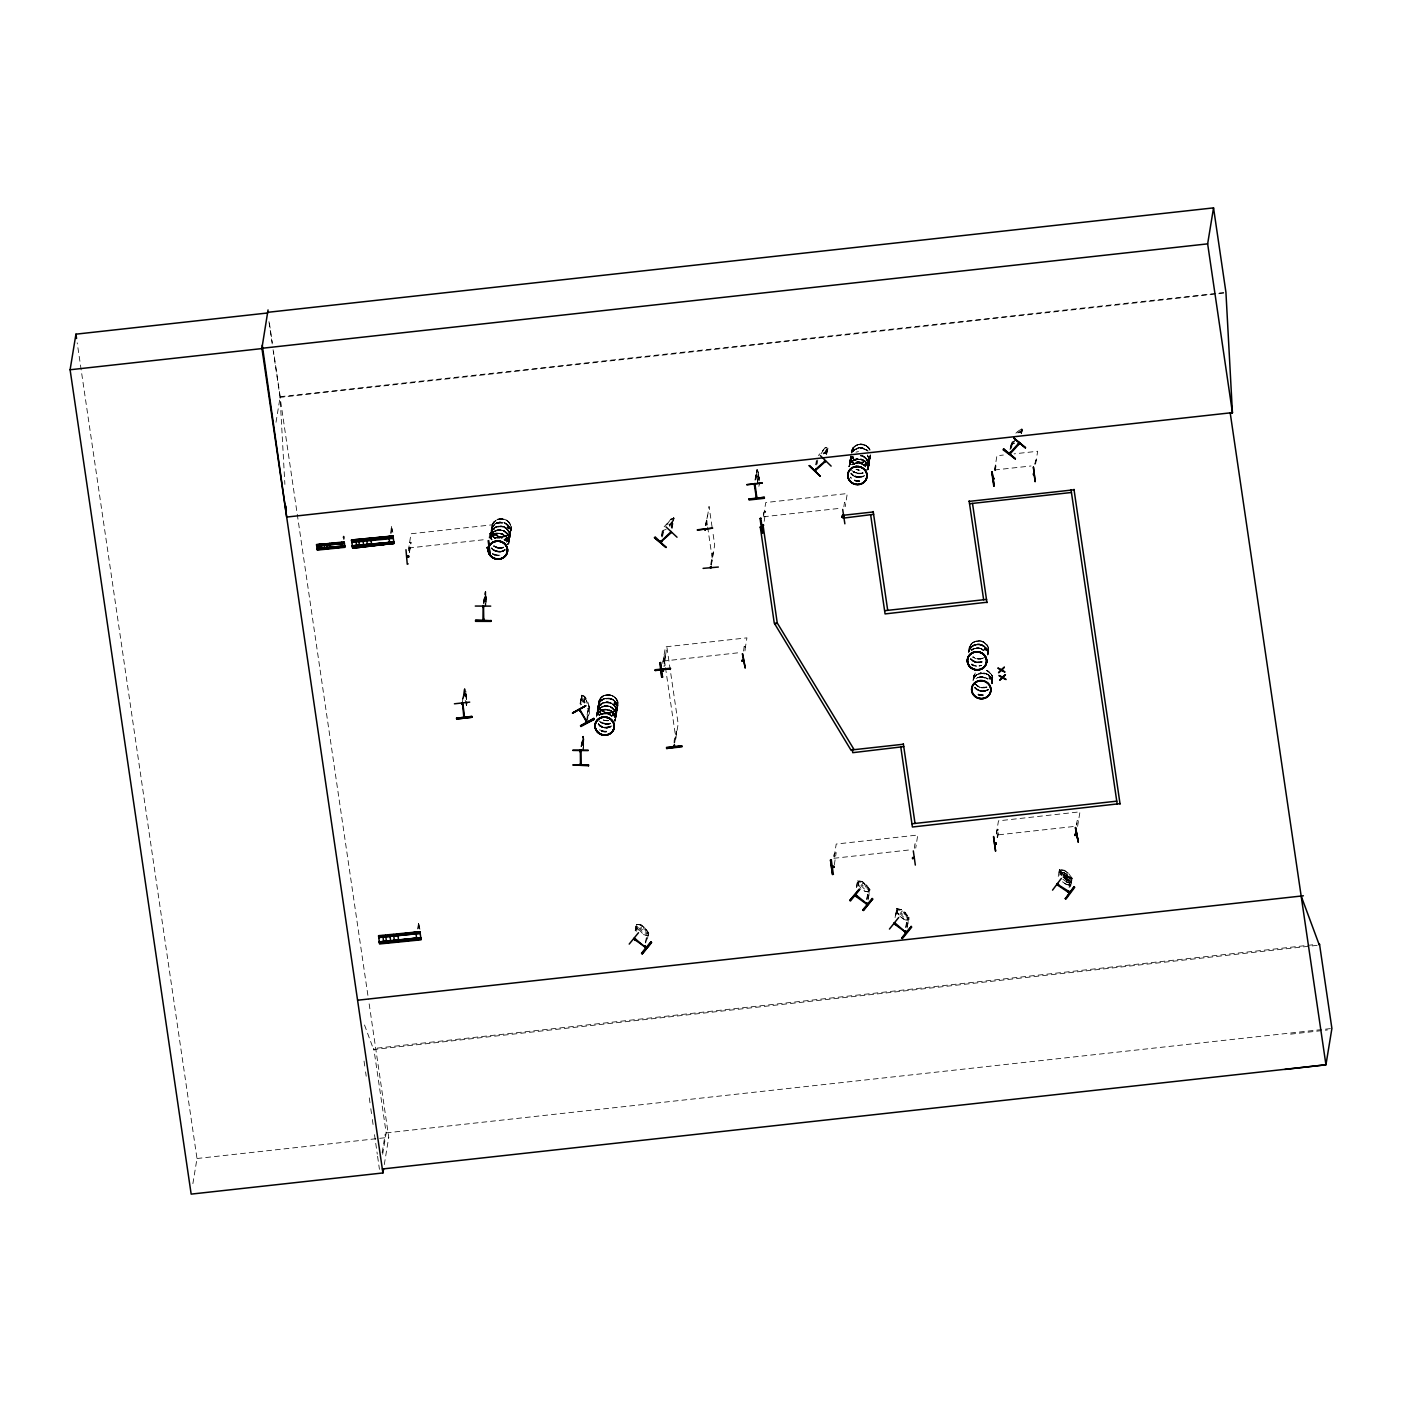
<?xml version="1.0" encoding="UTF-8"?>
<svg xmlns="http://www.w3.org/2000/svg" width="1402" height="1402" viewBox="0 0 1402 1402"><rect width="100%" height="100%" fill="white"/><g stroke="black" fill="none" stroke-linecap="round" stroke-linejoin="round"><path stroke-width="0.75" stroke-dasharray="5 3.75" d="M466.586 699.107L465.902 691.186M759.025 480.027L758.184 472.281M484.952 601.143L485.232 594.027L485.197 606.05M485.846 606.225L485.775 591.767L485.425 603.719M582.496 745.531L582.952 738.416L582.741 750.438M583.39 750.613L583.775 738.749M486.073 602.299L486.056 594.36M583.618 746.688L583.67 743.638M344.261 536.773L343.876 539.384L343.683 534.793L344.016 536.335M390.772 533.303L391.386 526.416L392.823 532.339M391.088 533.268L391.701 526.381M417.761 928.965L418.672 922.043L418.076 928.93M276.001 422.3L280.19 396.696L273.513 351.271M192.88 1183.639L196.999 1158.508L77.198 342.824M408.35 550.776L410.979 533.776L492.488 524.786L490.157 539.016M409.349 552.09L410.944 542.294L409.559 542.434L410.944 542.294M409.419 552.598L411.014 542.784M1317.161 945.351L373.598 1049.537L373.773 1048.503L1315.164 944.545M382.15 1152.689L385.217 1134.008M382.658 1154.267L386.163 1132.886L373.773 1048.503M384.288 1164.571L388.757 1137.337L368.831 1001.641M462.485 699.072L464.851 688.82L463.536 698.284M489.123 538L489.701 533.584L491.068 533.426L490.507 537.86M462.345 703.085L464.15 688.89M490.122 537.842L490.718 534.39L490.718 536.738M490.805 533.741L491.331 530.464M491.979 526.521L491.436 529.798L492.067 527.555M493.434 528.239L493.171 528.869M466.796 703.156L466.428 705.416L466.954 703.138M483.41 602.159L485.775 591.959M483.427 603.473L485.074 591.995M483.935 602.159L485.6 591.767M483.97 603.473L485.775 591.767M507.612 527.31L508.505 526.206M508.523 528.168L509.469 526.609M509.662 527.45L508.751 528.239M509.785 537.001L508.681 543.625A9.621 9.008 9.3 0 0 490.262 538.736A9.639 9.025 9.3 0 1 508.716 543.625L508.032 539.034L506.595 539.945M509.872 536.353L510.416 533.075L509.802 535.336M510.521 532.427L511.047 529.115M580.042 703.804L581.83 695.41L581.217 704.698M580.498 703.559C580.305 682.003 594.588 709.99 587.806 716.142M580.761 704.943L581.374 695.672M584.091 701.981L584.914 697.039M584.757 697.127L589.681 707.87M580.954 746.547L583.32 736.348L581.48 746.565M581.304 745.829L583.144 736.155L583.582 738.872M587.087 715.002L588.086 708.904M586.544 720.856L588.542 708.641M587.596 719.962L588.875 706.608M589.734 707.677L589.313 710.131L586.474 707.992M596.393 717L597.48 710.393M597.567 709.727L600.074 701.561M598.794 702.525L598.216 705.802L598.847 703.559M601.09 705.346L599.968 704.558L600.775 705.013M612.639 714.442L613.953 713.6M614.391 715.108L613.673 715.423M616.302 703.489L616.249 702.595M615.46 719.612L616.565 713.005M616.652 712.356L617.178 709.079L616.565 711.34M617.809 705.118L617.283 708.413L617.301 706.082M661.464 535.932L662.463 529.833M661.849 536.3L663.164 528.379M662.112 537.054L663.444 528.922M662.831 535.389L663.829 529.273M671.085 526.942L673.398 517.881L671.47 527.292M671.733 528.063L673.398 517.881M672.101 528.414L673.924 518.074L670.629 519.318M673.924 518.074L673.556 520.545L669.525 525.978M662.725 663.339L665.424 646.848L746.933 637.857L744.883 650.423M663.111 661.884L664.005 655.505L665.389 655.365L664.04 666.756M663.97 661.586L665.477 655.645M664.18 663.707L666.879 647.005L678.165 723.818L675.151 742.271M635.194 930.893L636.438 924.128L640.977 924.969L645.095 927.914L640.924 924.864L638.593 925.723L638.313 927.405L643.5 932.698L646.375 933.294L645.008 927.931L648.828 933.171L647.128 932.786L648.565 933.206L646.9 941.723M635.509 930.507L636.578 924.251L636.631 929.666M636.631 931.314L637.577 924.759M705.486 524.944L707.624 515.095L705.574 525.592M706.117 525.54L709.044 506.437L712.496 529.903M674.117 742.972C673.696 737.294 677.744 731.248 676.044 731.213M674.642 742.92L676.57 731.161M645.463 942.95L647.128 932.786M645.779 942.565L647.724 932.207M638.558 930.034L635.982 926.512L643.868 934.819L648.355 935.555L648.688 933.101M710.726 564.655L712.654 552.896M711.252 564.603L713.18 552.844M711.34 565.251L714.687 544.835L712.812 532.041M754.924 480.045L757.133 469.81L755.993 479.256M755.45 479.309L756.607 469.88M755.468 479.992L757.273 469.582L758.342 472.264L757.36 473.806L758.061 481.482M758.868 486.354L759.393 484.076M763.687 515.112L765.755 502.529L847.264 493.539L845.266 506.613M763.757 515.603C761.601 512.221 767.7 510.083 764.405 511.677M764.178 521.351L765.72 511.047M743.568 651.071L744.147 646.655L745.513 646.497L744.953 650.931M815.736 464.658L816.402 460.592M816.122 465.026L816.788 460.943M817.103 464.097L817.769 460.031M825.69 453.617L826.689 447.518L828.196 447.045M826.058 453.985L828.039 446.975M826.321 454.739L827.653 446.607M827.04 453.074L828.196 446.8L824.884 448.044L818.4 455.51M824.902 453.424L828.319 446.923L824.954 447.921M850.611 457.525L850.313 459.155L850.944 456.912M851.452 452.057A9.656 9.043 9.3 0 1 869.906 450.024A9.604 8.99 9.3 0 0 851.54 451.952L851.487 452.268A9.621 9.008 9.3 0 1 869.836 450.252M843.881 506.753L844.46 502.337L845.914 502.687L844.46 502.337M865.945 464.798L865.928 462.905M865.49 463.203L866.716 464.851L866.716 462.923M870.572 454.704L870.064 457.858L870.029 455.51A9.621 9.008 9.3 0 1 864.245 464.938A9.639 9.025 9.3 0 0 870.046 455.492L868.101 462.765M834.155 856.622L836.223 844.039L917.732 835.031L915.734 848.105M834.225 857.113C832.069 853.73 838.168 851.592 834.873 853.187M834.33 864.806L836.188 852.556M856.377 887.484L857.621 880.719L862.107 881.455L866.278 884.504L869.906 889.884L869.643 892.022L864.999 891.286L860.968 888.342L857.393 883.05M856.692 887.08L857.621 880.719M857.814 886.257C860.6 884.224 856.447 879.107 858.48 882.191M858.147 885.871L858.935 881.648M866.646 899.541L868.627 888.973M868.679 888.605L869.748 889.779L862.107 881.455M866.962 899.155L868.714 888.605M868.083 898.314L870.011 889.762M868.066 899.961L869.871 889.674M895.072 917.556L896.667 908.741L901.206 909.6L905.306 912.527L909.039 917.784C910.704 923.427 897.298 916.855 908.671 920.045M895.738 915.12L896.789 908.864L896.859 914.297M897.175 913.894L897.858 909.442M914.349 848.263L914.928 843.829L916.382 844.197L914.928 843.829M905.674 927.581L907.339 917.399L908.776 917.819M906.007 927.178L907.9 916.768M907.129 926.354L909.039 917.784M907.112 927.984L908.899 917.714M994.544 470.283L996.927 455.755L1003.359 455.037M994.929 468.829L995.578 464.903M995.297 470.722L996.191 464.342M1010.071 449.656L1011.403 441.507M1010.807 447.957L1012.139 440.035M972.988 680.566L973.566 677.289M1010.982 448.675L1011.753 442.051M1011.718 446.975L1012.717 440.859M1020.183 432.745L1020.463 431.045C1005.917 441.402 1027.666 421.038 1021.269 433.271M985.326 648.355L985.01 649.214L985.553 648.232M1021.935 429.187L1020.621 429.836L1022.093 429.275M1020.866 432.938L1021.532 428.854M1021.357 433.744L1022.216 429.135M986.289 650.142L986.36 648.25M970.605 647.514L968.747 651.79A9.621 9.008 9.3 0 1 979.49 644.149A9.639 9.025 9.3 0 1 987.849 654.383L988.357 651.089L987.849 654.383A9.621 9.008 9.3 0 0 979.49 644.149A9.639 9.025 9.3 0 0 968.747 651.772L969.343 648.478A9.604 8.99 9.3 0 1 981.26 641.117A9.604 8.99 9.3 0 1 987.727 653.35M990.934 678.498L991.161 677.587M976.475 674.748L983.713 673.013A9.621 9.008 9.3 0 1 992.073 683.177L992.581 679.882M1034.921 463.887L1036.253 459.909L1035.692 464.325M1034.991 464.395L1035.57 459.979M1035.622 463.817L1037.673 451.251L1014.084 453.862M996.471 833.91C997.208 824.639 1000.064 832.543 997.225 837.695M997.155 837.187L998.434 829.353M1058.247 876.425L1059.369 869.783L1064.065 870.239L1068.377 873.113L1072.127 878.335M1064.065 870.239L1068.377 873.113L1069.708 878.423L1063.978 876.057L1061.402 872.85L1061.682 871.15L1064.136 870.327L1059.369 869.783L1058.79 874.445M1059.719 875.163L1060.858 870.414M1061.034 875.111L1061.314 873.411L1065.362 871.676M1066.151 877.284L1067.185 881.017L1064.241 880.018M1076.543 824.551L1077.174 820.626L1078.559 820.485L1077.244 821.134L1076.613 825.059M1077.595 826.374L1079.978 811.828L998.469 820.836L996.139 835.084L1073.354 826.549M1069.183 886.029L1070.515 877.88L1071.969 878.248M1069.148 887.641L1070.865 877.109M1070.322 886.783L1072.232 878.213M1072.092 878.143L1071.443 882.489M490.788 533.759L491.436 531.481M489.929 537.755L490.595 535.266M508.243 526.276L507.699 527.467M509.872 527.835L510.661 530.342L510.013 527.502M490.087 538.911A9.779 9.148 9.3 0 1 508.803 543.871L507.892 537.72M510.626 531.551C515.515 520.44 496.886 513.255 492.417 524.208C487.51 535.319 506.157 542.521 510.626 531.568M509.154 539.262L510.065 536.703L509.224 531.779M508.803 542.749L509.469 540.261M599.18 700.229C594.308 711.34 612.919 718.525 617.388 707.554C622.295 696.443 603.649 689.241 599.18 700.211L600.494 698.161M597.48 712.742L597.953 707.695M597.322 710.043L599.425 705.486M596.691 713.741L597.375 711.27M613.901 703.156L615.566 702.016M612.271 713.986L613.375 715.949L614.935 714.687M616.267 703.524L615.513 704.225M616.775 703.927L616.494 702.525M613.708 715.248L614.619 714.266M617.476 708.781L615.338 713.32M615.566 718.753L615.531 711.497M850.699 457.122L850.891 464.395A9.621 9.008 9.3 0 1 850.856 457.56A9.639 9.025 9.3 0 0 850.891 464.465M850.12 460.697L849.454 465.587M848.858 466.726L850.979 462.187M849.752 464.185L849.121 466.445A9.621 9.008 9.3 0 1 861.091 459.05A9.621 9.008 9.3 0 1 867.575 471.317M867.593 464.448L865.735 465.289L865.016 463.414M865.385 463.869L867.032 463.484M867.593 463.449L867.68 464.553L864.491 460.75M869.328 460.767L869.959 458.489L869.398 461.784L869.398 459.435M868.276 468.163L868.96 465.692L867.032 470.266M984.66 648.758L984.747 650.16M986.78 649.669L984.923 649.266M986.517 650.633L987.043 648.495L984.747 648.46M987.937 653.507L988.568 648.775M992.23 681.092L991.547 677.92M992.178 682.318L992.125 675.221L986.763 670.156M343.437 536.177L343.034 537.387L343.648 536.16M666.826 524.979L669.525 520.808L670.366 521.667L668.912 524.611M821.099 453.705L823.798 449.534L824.639 450.392L823.167 453.337M493.294 525.557L491.173 530.096L492.014 535.038M492.663 529.483L490.525 534.039L491.226 538.824M492.803 529.062L494.31 528.887M490.577 535.406L491.874 533.181M494.223 529.518L493.749 528.414M507.524 539.104L507.454 537.614M508.575 537.334L510.521 530.079M493.206 535.143L491.296 536.878C494.047 526.644 513.377 540.226 505.509 538.981M507.91 541.312A9.639 9.025 9.3 0 0 501.443 526.749A9.621 9.008 9.3 0 0 491.401 539.034A9.639 9.025 9.3 0 1 501.443 526.749A9.621 9.008 9.3 0 1 507.892 541.295L509.399 539.069M507.542 544.677L508.821 542.609M597.953 707.677C600.81 701.175 610.518 700.281 614.812 705.784M599.705 704.523L600.617 705.644M597.357 711.41L598.654 709.184M598.233 712.759L596.761 714.95A9.779 9.148 9.3 0 1 615.531 720.067L615.46 717.281M616.582 704.242L617.476 708.764M612.744 713.776L612.989 715.248L614.234 715.178M612.692 714.231L614.286 714.056M597.322 712.479L598.128 714.967A9.639 9.025 9.3 0 1 608.205 702.752A9.621 9.008 9.3 0 1 614.672 717.298L616.827 712.707L616.652 710.008M616.161 715.073L614.9 717.141A9.779 9.148 9.3 0 0 608.258 702.402A9.779 9.148 9.3 0 0 598.058 714.862M614.286 720.838L615.583 718.595M853.205 447.571L851.277 451.97C852.486 442.664 866.664 441.42 870.099 449.884M850.103 460.837L853.205 456.929M870.134 456.982C866.962 464.5 855.08 464.15 851.978 456.754M868.697 464.658L867.452 466.691A9.779 9.148 9.3 0 0 867.487 455.422M867.645 466.568L868.925 464.5M975.231 672.907L973.321 679.725M973.374 678.515L976.581 674.712M974.846 676.325L973.601 678.358A9.779 9.148 9.3 0 1 981.155 672.995A9.639 9.025 9.3 0 0 973.619 678.305M991.161 678.34L989.567 678.726L989.549 677.166M992.178 683.44A9.779 9.148 9.3 0 0 983.713 673.03L988.41 674.888L991.074 679.251M1014.417 440.859L1011.508 445.153M664.145 526.802L670.804 519.318L674.047 518.197M669.648 526.083L673.556 520.335M824.779 453.319L827.828 449.061M669.28 525.242L671.873 521.684M823.552 453.968L826.146 450.41L826.426 448.71L825.007 448.149M1059.474 869.643L1060.385 871.098L1059.544 869.923M1059.001 872.044L1063.855 872.465L1071.811 880.263M1063.417 874.83L1065.169 873.674M1066.747 872.605L1069.34 880.684L1063.61 878.318M1064.766 876.355L1063.189 877.231L1065.205 877.161L1068.324 880.474M1063.259 875.812L1067.395 878.598L1066.554 874.603M1063.382 875.041L1067.781 877.792L1071.549 883.015M1066.922 881.911L1071.584 882.594L1071.952 880.333L1067.097 879.913L1071.724 880.351M1066.887 882.138L1062.769 879.124M1066.572 884.697C1055.268 876.408 1067.711 887.01 1071.268 885.135M1071.759 880.596L1068.026 875.251M1071.636 882.892L1067.605 877.932M640.977 924.969L636.473 924.374M642.151 926.354L640.469 928.194L644.499 931.138L643.606 927.213M648.355 935.555L643.816 934.713L641.205 932.663M862.055 881.683L857.533 880.842M863.334 882.945L864.789 883.803L865.682 887.729L861.652 884.785L863.439 882.822M866.085 884.644L867.558 889.884L864.683 889.289L859.496 883.996L859.777 882.296L862.16 881.56M869.538 892.145L864.999 891.286L862.388 889.254M896.667 908.741L901.206 909.6L908.934 917.924M896.193 911.125L898.875 914.525M897.525 910.231L896.737 909.022M902.38 910.985L900.68 912.825L904.711 915.769L903.712 911.966M905.306 912.527L906.586 917.924L903.712 917.311L898.542 912.036L898.805 910.336L901.206 909.6M486.196 596.341L485.775 602.474L486.056 597.935M464.483 691.046L464.64 698.003L466.603 696.093M493.118 525.662L495.046 523.945M492.47 529.588L494.398 527.871M491.857 533.338L493.679 531.498M491.033 539.735L492.382 539.752M507.524 535.284L509.329 533.601M506.175 537.597L505.929 538.894L507.454 539.174M508.768 537.229L504.685 540.085M507.349 539.262L507.734 538.28M854.431 449.411L852.626 451.093L854.554 449.376M851.365 458.769L853.17 457.087A9.604 8.99 9.3 0 0 849.717 465.499A9.639 9.025 9.3 0 1 853.31 457.157M850.786 462.292L852.714 460.575M599.881 701.666C604.332 696.268 612.341 697.863 616.565 702.525M599.635 704.54L600.634 704.295M598.619 709.342L602.667 706.328M599.968 711.147L598.058 712.882C602.457 707.344 612.148 708.729 614.935 715.178L613.533 713.005M868.276 462.642L864.193 465.517A9.621 9.008 9.3 0 0 869.906 456.158A9.639 9.025 9.3 0 1 864.14 465.604M616.512 704.119L614.83 704.645L614.023 703.121M614.304 711.27L616.091 709.605M612.359 713.688L614.935 714.039M613.603 714.932L615.531 713.215M614.672 715.318L613.761 715.809M972.357 645.901L968.484 652.07A9.779 9.148 9.3 0 1 979.437 644.429A9.779 9.148 9.3 0 1 987.919 654.839L987.183 649.809M989.321 677.026L988.988 678.971L991.021 679.111M585.598 698.897L584.581 699.405M586.457 700.281L587.158 703.541M494.924 523.98L497.202 522.806M494.275 527.906L496.553 526.731M493.662 531.656L495.887 530.324M507.349 527.783L509.487 528.344M502.845 551.284L505.123 550.11M854.449 449.411L861.687 447.676L868.188 451.304M852.609 460.61L857.323 458.84M854.239 463.361L851.96 464.535A9.779 9.148 9.3 0 1 865.7 466.428L863.86 464.675M601.143 703.909L603.333 702.752M600.424 707.659C605.296 703.944 613.217 705.96 615.513 711.655L610.15 706.59A9.604 8.99 9.3 0 0 596.989 713.478M614.759 702.525L616.056 702.42M599.863 711.2L604.577 709.43M615.986 703.874L614.479 703.471M616.249 704.347L614.567 704.33M599.215 715.108L601.493 713.933M598.636 710.902L601.826 714.775A9.621 9.008 9.3 0 1 601.125 701.035A9.621 9.008 9.3 0 1 615.723 703.033A9.621 9.008 9.3 0 1 611.395 716.159L613.726 714.915M972.234 645.936L974.513 644.762M973.864 648.688L971.586 649.862A9.779 9.148 9.3 0 1 983.521 650.037L981.295 648.793M1011.771 442.296L1014.803 440.824M1011.525 444.416L1014.435 443.085L1011.525 444.662M662.673 530.534L666.108 529.413M497.132 522.806L504.65 522.893L508.698 525.855L504.615 522.928M496.483 526.731L501.53 526.188L506.227 528.063M508.032 526.065L510.1 527.205M495.87 530.482L503.388 530.587L508.716 535.669L507.471 533.391M495.362 534.022L497.798 533.443M856.009 452.163L858.497 451.584M506.42 537.772L507.506 538.053M854.168 463.361L859.198 462.835L863.895 464.693M503.528 547.534L501.022 548.235L503.511 547.691A9.621 9.008 9.3 0 1 493.855 546.429L501.057 548.129M502.915 551.284L497.868 551.827L493.171 549.952L495.414 551.179M855.535 472.842L853.31 471.615L857.989 473.683L863.019 473.122M859.934 477.293L862.423 476.715M601.423 713.933L606.453 713.39M607.82 724.098L600.547 722.188L605.226 724.238L610.291 723.537M607.802 724.273L610.273 723.695M974.443 644.762L981.961 644.867M984.66 649.757L986.482 650.475M982.644 658.449L977.615 659.01L972.9 657.117M978.035 677.499L983.065 676.956L987.762 678.831A9.779 9.148 9.3 0 0 975.862 678.673M989.584 676.833L990.723 676.833M990.548 678.761L989.637 678.638M1290.611 1034.15L1327.396 1029.979M280.19 396.696L1223.753 292.51M1223.648 293.176L280.085 397.362L284.886 484.409M756.73 471.861L757.781 483.795M758.359 474.121L758.517 480.203L758.587 475.699M757.238 478.906L757.956 483.778M994.596 469.985L1031.048 465.972M408.648 548.024L485.863 539.49M763.424 516.777L838.484 508.488M663.093 661.096L740.309 652.561M465.744 691.344L464.658 688.662M465.92 693.184L466.077 699.265L466.147 694.761M466.393 705.241L464.623 697.986M833.892 858.287L911.107 849.752M386.163 1132.886L1331.9 1028.455M196.999 1158.508L388.757 1137.337M491.138 533.934L489.701 533.584M745.584 647.005L744.147 646.655M664.075 656.013L665.459 655.856M665.652 656.96L664.934 655.715M997.12 829.984L998.504 829.844M485.092 593.309L485.6 591.995M583.565 740.729L583.302 746.863L583.6 742.324M859.689 444.171L862.248 444.189M857.288 458.84L864.543 460.767M866.489 462.607L867.207 462.888M856.64 462.765L859.198 462.818M866.506 465.236L865.034 464.412M858.006 473.508L860.565 473.543M859.952 477.311L852.696 475.383M859.303 481.219L854.274 480.553A9.779 9.148 9.3 0 0 859.303 481.219L856.745 481.184A9.639 9.025 9.3 0 0 859.233 481.307A9.621 9.008 9.3 0 1 854.309 480.623M500.917 529.921L498.393 529.798M506.578 537.176L507.682 537.457M978.841 648.145L976.283 648.092L981.312 648.793M605.752 702.174L608.293 702.209A9.621 9.008 9.3 0 1 614.777 716.632M605.839 720.558L608.398 720.61A9.779 9.148 9.3 0 1 605.839 720.54L603.368 719.909M604.648 727.831L611.885 726.113A9.779 9.148 9.3 0 1 599.968 725.938L598.111 724.221M601.546 731.09A9.779 9.148 9.3 0 0 606.558 731.774L599.32 729.864M1066.607 884.452L1071.128 885.03M465.902 691.326L465.184 697.565M857.341 461.784L859.829 462.432M856.131 469.32L858.585 469.968M988.568 648.758C987.183 637.016 967.31 638.874 969.097 650.931M500.339 533.479L502.792 534.127M498.499 548.094L493.784 546.202M978.14 694.673L983.17 695.374A9.779 9.148 9.3 0 1 978.14 694.656A9.621 9.008 9.3 0 0 983.1 695.427A9.639 9.025 9.3 0 1 978.158 694.779M606.453 713.373L611.149 715.265A9.621 9.008 9.3 0 0 599.39 715.002A9.779 9.148 9.3 0 1 612.954 717M598.233 724.361A9.621 9.008 9.3 0 0 611.71 726.218A9.639 9.025 9.3 0 1 600.003 726.061L604.648 727.848M391.386 526.416L392.507 532.374M672.154 519.984L670.682 519.196M583.758 738.889L582.969 748.125M862.931 455.86L868.294 460.925L868.96 465.85L868.907 463.449M982.522 641.38L984.747 642.607M981.926 644.867L984.169 646.094M971.674 664.653L973.934 665.862A9.621 9.008 9.3 0 1 971.761 664.741A9.779 9.148 9.3 0 0 973.917 665.862M990.688 676.868L991.635 677.972M976.563 689.521L983.801 691.449L988.498 689.679A9.779 9.148 9.3 0 1 976.581 689.504L974.723 687.786A9.621 9.008 9.3 0 0 988.322 689.784M508.996 526.398L509.171 526.696A9.779 9.148 9.3 0 1 504.755 539.858M503.423 530.429L507.454 533.549M492.54 553.86L494.783 555.087A9.639 9.025 9.3 0 1 492.593 554M611.395 698.897L613.62 700.141M615.828 702.367A9.621 9.008 9.3 0 1 611.5 715.493A9.639 9.025 9.3 0 0 615.846 702.367A9.639 9.025 9.3 0 0 601.213 700.352A9.639 9.025 9.3 0 0 601.949 714.214A9.621 9.008 9.3 0 1 601.23 700.369A9.621 9.008 9.3 0 1 615.828 702.367L616.232 702.279M613.971 713.478L614.462 714.705M599.951 725.938L602.194 727.182M1065.082 873.797L1066.466 874.725M1070.515 877.88L1071.654 878.651M1063.487 874.901L1067.781 877.792L1069.13 883.102L1063.382 880.736M1064.398 877.967L1067.255 879.878M1062.944 877.126L1067.167 880.018M907.339 917.399L908.461 918.222M868.311 889.376L869.415 890.182M899.996 916.382L904.202 919.309M901.311 917.399L904.097 919.432M637.595 924.759L636.508 924.391M1021.602 431.378L1018.816 432.868L1018.045 432.061M854.607 464.29A9.621 9.008 9.3 0 1 850.891 458.244L850.856 455.878A9.639 9.025 9.3 0 0 854.589 464.29L851.4 460.329L852.784 462.52M850.856 473.648L852.749 475.383M984.134 646.077L987.306 649.932M975.336 684.158L979.367 687.155L986.885 687.26A9.656 9.043 9.3 0 1 975.442 684.141M506.175 528.046L510.048 534.267M506.052 539.087L506.227 539.244M506.21 540.997L504.334 539.244A9.779 9.148 9.3 0 1 507.471 543.082M491.348 548.217L493.241 549.952M600.669 709.377A9.656 9.043 9.3 0 0 617.213 707.537A9.656 9.043 9.3 0 0 606.961 694.954A9.604 8.99 9.3 0 0 600.739 709.202A9.604 8.99 9.3 0 0 617.178 707.379A9.604 8.99 9.3 0 0 606.978 694.866A9.656 9.043 9.3 0 0 600.669 709.377A9.656 9.043 9.3 0 0 617.231 707.414A9.656 9.043 9.3 0 0 606.978 694.831A9.656 9.043 9.3 0 0 600.687 709.237L602.387 711.112M1068.149 880.526L1066.011 877.354L1068.534 877.214L1065.38 876.548L1062.558 873.218L1064.556 876.373M1059.106 871.904L1062.961 877.004M896.299 911.002L900.031 916.26M644.902 928.054L648.723 933.294M867.47 455.159L868.872 457.332M868.259 461.083L862.913 456.018A9.604 8.99 9.3 0 1 866.857 470.038A9.656 9.043 9.3 0 0 860.39 455.615M990.145 676.57L991.424 678.638M508.611 525.803L509.995 527.976M615.373 701.806L616.775 703.979M507.436 528.203L507.261 527.117M614.724 705.732L616.126 707.905M506.77 537.001L508.155 539.192M493.294 537.176A9.639 9.025 9.3 0 1 495.66 524.068A9.621 9.008 9.3 0 1 509.382 527.713A9.621 9.008 9.3 0 1 504.615 540.156A9.639 9.025 9.3 0 0 509.399 527.713A9.639 9.025 9.3 0 0 495.66 524.068A9.621 9.008 9.3 0 0 493.311 537.159L491.191 532.55M364.52 1025.002L373.598 1049.537M584.511 703.121L583.004 699.002L583.285 697.302L584.932 697.162L581.76 695.164L583.144 702.314M581.55 697.337L583.793 703.822M584.424 700.387L585.125 702.612M992.09 675.238L992.756 677.569M868.732 457.192L869.555 459.698L868.714 457.21A9.621 9.008 9.3 0 1 867.523 466.077A9.639 9.025 9.3 0 0 867.452 455.072M867.54 464.465L868.381 469.39L868.206 466.708M851.522 460.469L850.734 457.981L851.382 460.329M615.986 707.765L616.81 710.253M614.795 715.038L615.618 717.526M597.953 708.553L598.777 711.042M508.768 535.494L509.417 538M490.56 536.475L491.366 538.964M758.184 472.141L758.903 477.03M706.713 520.685L707.344 524.944M707.659 527.082L712.356 559.083M664.548 661.236L665.179 665.512M665.494 667.65L675.834 738.048M269.394 323.143L272.251 342.614M268.956 321.636L272.777 347.608M273.092 349.764L368.498 999.486M364.047 1061.086L365.274 1069.744M365.589 1071.899L366.202 1076.228M369.269 1097.871L370.514 1106.528M370.811 1108.702L372.038 1117.359M372.354 1119.532L373.282 1126.016M374.509 1134.674L377.278 1154.161M377.594 1156.317L379.434 1169.321M419.899 929.281L418.357 922.078L419.584 929.316M759.236 480.535L759.043 476.995L759.201 483.953M466.621 699.616L466.603 696.058L466.761 703.015M464.465 690.906L464.816 697.986M583.144 736.383L583.179 737.697L582.619 736.383M992.073 680.846L992.248 683.528M987.832 652.035L987.849 654.401M869.555 459.698L868.206 469.057A9.639 9.025 9.3 0 0 859.864 458.787A9.639 9.025 9.3 0 0 849.121 466.428L850.225 459.821L850.225 462.169M509.452 537.86L509.452 540.418M598.163 715.038A9.621 9.008 9.3 0 1 608.205 702.77A9.639 9.025 9.3 0 1 614.689 717.316M614.146 720.646A9.656 9.043 9.3 0 0 610.098 706.713A9.656 9.043 9.3 0 0 596.902 713.723A9.604 8.99 9.3 0 1 608.889 706.328A9.604 8.99 9.3 0 1 615.355 718.56M610.221 723.45A9.656 9.043 9.3 0 1 600.652 722.135A9.604 8.99 9.3 0 0 610.203 723.362M610.115 706.503A9.604 8.99 9.3 0 1 614.146 720.365M610.238 723.152A9.604 8.99 9.3 0 1 600.722 721.837M601.808 714.74A9.779 9.148 9.3 0 1 601.055 700.702A9.779 9.148 9.3 0 1 615.881 702.717A9.779 9.148 9.3 0 1 611.482 716.072M598.268 714.372A9.621 9.008 9.3 0 1 608.31 702.104A9.779 9.148 9.3 0 1 614.865 716.948M598.093 714.652A9.779 9.148 9.3 0 1 608.293 702.192M608.415 720.383A9.779 9.148 9.3 0 1 605.874 720.348M601.826 714.529A9.779 9.148 9.3 0 1 601.09 700.492A9.779 9.148 9.3 0 1 615.916 702.525A9.779 9.148 9.3 0 1 611.517 715.861M606.488 731.862A9.621 9.008 9.3 0 1 601.563 731.196M601.44 714.512A9.621 9.008 9.3 0 1 610.974 715.826M599.215 715.318A9.779 9.148 9.3 0 1 611.097 715.476M610.133 723.73A9.604 8.99 9.3 0 1 598.847 720.733M596.902 714.056A9.604 8.99 9.3 0 1 608.836 706.696A9.604 8.99 9.3 0 1 615.285 718.928M606.593 731.213A9.621 9.008 9.3 0 1 599.495 729.32M606.575 731.581A9.779 9.148 9.3 0 1 599.355 729.671M611.885 725.903A9.779 9.148 9.3 0 1 600.003 725.728M596.849 714.915A9.779 9.148 9.3 0 1 615.566 719.874M614.83 721.89A9.621 9.008 9.3 0 0 609.537 710.025A9.621 9.008 9.3 0 0 597.024 714.74A9.639 9.025 9.3 0 1 615.478 719.629M978.035 677.709A9.779 9.148 9.3 0 1 987.709 679.041M986.745 687.278A9.586 8.973 9.3 0 1 975.477 684.281M973.549 679.97A9.586 8.973 9.3 0 1 975.389 673.346M986.622 670.664A9.586 8.973 9.3 0 1 991.88 682.476A9.656 9.043 9.3 0 0 986.675 670.401A9.604 8.99 9.3 0 1 991.95 682.143M973.496 679.777A9.656 9.043 9.3 0 1 975.371 673.1M973.426 678.673A9.779 9.148 9.3 0 1 992.143 683.633M983.205 694.779A9.621 9.008 9.3 0 1 976.09 692.886M978.158 677.429A9.621 9.008 9.3 0 1 987.691 678.726M973.531 678.971A9.621 9.008 9.3 0 1 991.95 683.843M983.188 695.147A9.779 9.148 9.3 0 1 975.967 693.236M988.48 689.469A9.779 9.148 9.3 0 1 976.616 689.311M973.636 678.305A9.621 9.008 9.3 0 1 981.225 672.907M983.731 672.925A9.639 9.025 9.3 0 1 992.09 683.195M986.798 686.962A9.604 8.99 9.3 0 1 975.512 683.966M973.584 679.637A9.604 8.99 9.3 0 1 975.424 672.995M971.604 650.072A9.779 9.148 9.3 0 1 978.806 648.355M981.26 649.021A9.779 9.148 9.3 0 1 983.485 650.23M982.574 658.151A9.604 8.99 9.3 0 1 973.058 656.855M984.677 657.345A9.604 8.99 9.3 0 1 973.006 657.188M969.273 648.811A9.604 8.99 9.3 0 1 981.207 641.45A9.604 8.99 9.3 0 1 987.674 653.683M982.574 658.344A9.656 9.043 9.3 0 1 973.006 657.03M969.255 648.6A9.656 9.043 9.3 0 1 981.26 641.205A9.656 9.043 9.3 0 1 987.744 653.507M981.4 665.389A9.621 9.008 9.3 0 1 978.982 665.968A9.639 9.025 9.3 0 0 981.4 665.407M971.866 664.092A9.621 9.008 9.3 0 0 976.475 665.932A9.639 9.025 9.3 0 1 971.849 664.092M987.727 655.032A9.621 9.008 9.3 0 0 979.385 644.797A9.621 9.008 9.3 0 0 968.659 652.421A9.639 9.025 9.3 0 1 987.727 652.684M976.423 666.3A9.779 9.148 9.3 0 1 971.744 664.425M971.656 650.423A9.621 9.008 9.3 0 1 973.812 649.266M981.172 649.371A9.621 9.008 9.3 0 1 983.345 650.581M490.209 537.457A9.621 9.008 9.3 0 1 503.353 530.482A9.621 9.008 9.3 0 1 507.401 544.362M508.663 542.451A9.656 9.043 9.3 0 0 502.161 530.149A9.656 9.043 9.3 0 0 490.157 537.544A9.639 9.025 9.3 0 1 503.318 530.692A9.639 9.025 9.3 0 1 507.384 544.607A9.604 8.99 9.3 0 0 503.318 530.727A9.604 8.99 9.3 0 0 490.192 537.685M506.245 542.276A9.621 9.008 9.3 0 0 508.418 530.307A9.621 9.008 9.3 0 0 495.852 526.977A9.621 9.008 9.3 0 0 491.506 538.386A9.639 9.025 9.3 0 1 501.548 526.101A9.639 9.025 9.3 0 1 508.015 540.646M491.331 538.666A9.779 9.148 9.3 0 1 495.747 527.082A9.779 9.148 9.3 0 1 508.505 530.447A9.779 9.148 9.3 0 1 506.297 542.627M495.064 538.543A9.779 9.148 9.3 0 1 494.31 524.488A9.779 9.148 9.3 0 1 509.154 526.521M495.204 538.193A9.621 9.008 9.3 0 1 495.099 523.875A9.639 9.025 9.3 0 1 509.855 527.765A9.639 9.025 9.3 0 1 502.319 540.103A9.621 9.008 9.3 0 0 509.837 527.783A9.621 9.008 9.3 0 0 495.099 523.875A9.639 9.025 9.3 0 0 495.186 538.21M497.097 537.93A9.621 9.008 9.3 0 1 499.603 537.965M494.661 538.491A9.639 9.025 9.3 0 1 502.039 538.596M490.122 538.053A9.621 9.008 9.3 0 1 502.074 530.675A9.621 9.008 9.3 0 1 508.54 542.924M505.106 549.899A9.779 9.148 9.3 0 1 493.241 549.742M499.831 555.21A9.621 9.008 9.3 0 1 492.715 553.317A9.639 9.025 9.3 0 0 499.831 555.227M506.087 540.857A9.621 9.008 9.3 0 0 504.317 539.157A9.639 9.025 9.3 0 1 507.384 542.907M491.471 548.357A9.621 9.008 9.3 0 0 504.948 550.215A9.639 9.025 9.3 0 1 493.241 550.075M508.575 544.274A9.621 9.008 9.3 0 0 491.401 537.369A9.639 9.025 9.3 0 1 508.575 541.926M497.272 555.543A9.779 9.148 9.3 0 1 492.593 553.667M493.364 549.391A9.621 9.008 9.3 0 0 505.053 549.549A9.639 9.025 9.3 0 1 491.559 547.709M869.888 457.157A9.621 9.008 9.3 0 1 852.153 456.912M860.442 455.3A9.604 8.99 9.3 0 1 866.892 469.793M860.565 473.157A9.604 8.99 9.3 0 1 853.467 471.265M849.752 465.254A9.604 8.99 9.3 0 1 853.362 456.982M869.959 456.964A9.656 9.043 9.3 0 1 852.153 456.719M852.731 451.584A9.639 9.025 9.3 0 1 867.996 451.795M852.749 451.602A9.621 9.008 9.3 0 1 866.191 450.112M851.487 451.952A9.639 9.025 9.3 0 1 869.906 449.919M851.592 452.969A9.639 9.025 9.3 0 1 868.101 451.146A9.621 9.008 9.3 0 0 851.61 452.969M860.407 455.457A9.639 9.025 9.3 0 1 866.892 470.02M862.966 472.825A9.639 9.025 9.3 0 1 853.415 471.51A9.604 8.99 9.3 0 0 860.53 473.403M850.804 464.29A9.779 9.148 9.3 0 1 850.751 457.28M865.507 466.936A9.621 9.008 9.3 0 0 854.186 463.939A9.639 9.025 9.3 0 1 861.547 464.027M851.96 464.745A9.779 9.148 9.3 0 1 865.665 466.621M860.355 455.86A9.604 8.99 9.3 0 1 866.804 470.353M862.878 473.14A9.604 8.99 9.3 0 1 851.592 470.161M853.275 457.56A9.604 8.99 9.3 0 0 849.665 465.832A9.656 9.043 9.3 0 1 853.275 457.315M862.931 473A9.656 9.043 9.3 0 1 853.38 471.703M852.767 475.506A9.639 9.025 9.3 0 0 864.473 475.664A9.621 9.008 9.3 0 1 850.979 473.788M859.338 480.641A9.621 9.008 9.3 0 1 850.453 477.066M852.136 464.43A9.621 9.008 9.3 0 1 865.612 466.288M859.338 481.009A9.779 9.148 9.3 0 1 850.295 477.381M862.423 476.154A9.639 9.025 9.3 0 1 851.084 473.14A9.621 9.008 9.3 0 0 862.405 476.137M1063.785 872.57L1064.837 875.339L1067.781 876.338L1068.096 875.251L1063.855 872.465M497.149 537.352L494.661 537.93A9.779 9.148 9.3 0 1 502.144 538.053L497.132 537.334M982.048 662.042L974.548 661.954L970.499 658.993A9.779 9.148 9.3 0 0 982.031 662.024M858.585 470.003L856.114 469.337A9.621 9.008 9.3 0 0 861.073 470.091A9.639 9.025 9.3 0 1 858.567 470.073M603.386 719.997A9.621 9.008 9.3 0 0 608.328 720.663A9.639 9.025 9.3 0 1 603.386 720.015M600.687 709.535A9.604 8.99 9.3 0 0 617.125 707.712A9.604 8.99 9.3 0 0 606.926 695.199A9.604 8.99 9.3 0 0 600.687 709.535M615.355 720.278A9.621 9.008 9.3 0 0 596.919 715.406A9.639 9.025 9.3 0 1 615.373 720.278M598.339 723.712A9.621 9.008 9.3 0 0 611.815 725.553A9.639 9.025 9.3 0 1 598.339 723.712M985.396 678.182A9.621 9.008 9.3 0 0 978.053 678.077A9.639 9.025 9.3 0 1 985.413 678.165M974.951 687.278A9.621 9.008 9.3 0 0 988.428 689.118A9.639 9.025 9.3 0 1 974.933 687.278M983.45 649.915A9.621 9.008 9.3 0 0 971.761 649.757A9.639 9.025 9.3 0 1 983.468 649.915M970.622 659.133A9.621 9.008 9.3 0 0 981.926 662.112A9.639 9.025 9.3 0 1 970.605 659.133M970.727 658.467A9.621 9.008 9.3 0 0 982.031 661.464A9.639 9.025 9.3 0 1 970.71 658.484M493.89 546.097A9.639 9.025 9.3 0 0 503.441 547.393A9.604 8.99 9.3 0 1 493.925 546.061M493.96 533.198A9.604 8.99 9.3 0 0 510.416 531.393A9.639 9.025 9.3 0 0 500.216 518.828A9.639 9.025 9.3 0 0 493.942 533.216A9.639 9.025 9.3 0 0 510.451 531.393A9.604 8.99 9.3 0 0 500.216 518.88A9.604 8.99 9.3 0 0 493.96 533.198M493.942 545.851A9.621 9.008 9.3 0 0 503.476 547.166A9.656 9.043 9.3 0 1 493.907 545.974M493.89 533.549A9.621 9.008 9.3 0 0 510.381 531.726A9.621 9.008 9.3 0 0 500.163 519.196A9.621 9.008 9.3 0 0 493.89 533.549M502.126 537.947A9.621 9.008 9.3 0 0 494.783 537.86A9.639 9.025 9.3 0 1 502.144 537.93M852.223 456.579A9.604 8.99 9.3 0 0 869.923 456.824A9.639 9.025 9.3 0 1 852.171 456.596M850.979 457.595A9.639 9.025 9.3 0 0 854.694 463.641A9.621 9.008 9.3 0 1 850.996 457.595M867.417 466.726A9.621 9.008 9.3 0 0 867.33 455.738A9.639 9.025 9.3 0 1 867.435 466.743M850.944 456.894A9.639 9.025 9.3 0 0 850.996 463.817A9.621 9.008 9.3 0 1 850.961 456.894M868.118 469.705A9.639 9.025 9.3 0 0 849.647 464.816A9.621 9.008 9.3 0 1 868.101 469.705"/><path stroke-width="1.5" d="M681.933 746.845L666.633 748.475L681.828 746.092M662.55 669.998L663.339 671.348L662.778 670.594M673.573 745.619L674.642 746.022M490.963 620.788L475.576 620.367L475.541 621.349L490.98 621.384L490.998 620.42M573.085 765.019L588.542 764.809L573.067 764.931L588.507 765.772M718.35 567.039L703.085 568.371M462.555 704.54L461.801 702.998M463.571 715.896L463.869 716.58M756.326 497.552L754.241 483.97M756.081 497.079L757.098 497.482M756.922 498.008L754.854 483.392M1056.828 884.68L1058.563 884.644M1069.673 891.76L1069.376 893.021L1068.71 891.69M581.076 751.262L580.218 752.05L580.2 750.263M580.34 763.669L580.516 764.16M704.838 528.799L704.856 530.114L704.698 528.957M645.2 946.105L644.815 947.244L646.445 947.016M855.325 894.616L854.957 895.72L867.207 904.518L867.452 903.291M865.91 903.151L866.226 902.748M383.605 1168.76L382.921 1172.948L191.163 1194.118L70.1 369.76L75.936 334.167L267.694 312.979M268.045 309.93L261.859 348.59L70.1 369.76M344.279 542.521L316.589 544.8L344.191 541.891L344.91 547.323L317.255 550.075L316.519 544.537L344.296 542.697L316.729 545.816M317.255 549.566L344.874 546.815L317.15 549.339M319.428 544.362L320.077 549.163M321.303 544.169L321.952 548.988M324.107 543.888L324.756 548.708M326.578 543.766L327.244 548.445M329.4 543.363L330.048 548.164M407.456 555.998L407.316 557.313L408.841 556.138M408.543 557.207L408.525 555.875M408.175 563.849L407.263 564.235L405.967 549.707M454.423 703.804L469.705 702.122M456.579 717.912L456.649 719.016L471.931 717.263L456.649 718.963M475.296 606.05L490.718 606.12M487.686 547.867L487.265 547.463M475.576 620.245L490.963 620.648M487.581 547.13L487.318 548.41L488.965 548.164M462.012 704.435C463.01 700.194 464.728 720.313 464.29 715.914M462.415 702.42L463.799 716.597M488.983 547.148L488.895 547.656M488.141 540.646L490.157 555.052M482.691 606.873L483.532 606.873M482.814 605.559L483.304 607.697M483.357 605.559L482.971 620.438L483.743 618.755M483.532 605.874L483.743 619.772M572.507 713.092L585.791 705.697L572.559 712.882M572.84 750.438L588.262 750.508M579.499 709.009L586.895 721.715M579.692 710.428L580.358 710.078M579.797 709.202L579.604 710.954M580.568 725.85L593.835 718.472L580.498 725.833L594.168 719.331L580.936 726.534M585.738 705.889L572.577 713.25M580.358 749.947L580.463 764.773M580.901 749.965L581.041 764.826M587.245 721.82L586.176 720.575M586.106 721.276L586.632 720.33M593.782 718.35L594.168 719.331M588.49 765.019L588.507 765.825M655.102 536.843L666.055 547.516L654.454 537.685M660.552 541.312L661.832 541.698L661.306 540.594M660.815 541.978L671.435 532.48L670.91 531.603M666.09 547.218L654.454 537.702M670.717 532.83L671.172 532.024M671.26 531.498L660.517 541.873M670.489 668.789L655.225 670.191M660.587 662.515L659.694 662.901M661.604 669.245L661.937 670.384L663.409 669.508M661.902 669.052C660.36 671.26 664.303 670.349 662.971 668.947M662.988 670.261L663.146 669.087M659.781 662.848L661.709 677.306L662.62 676.921M629.2 944.089L638.506 932.716M697.372 530.114L712.707 528.133L697.407 529.781M633.809 938.411L634.896 939.866M646.287 946.701L645.814 947.945L634.493 938.096M635.088 939.936L635.351 938.709M705.399 530.061L705.381 528.729M674.327 744.883L674.467 746.653M674.502 745.023L673.784 746.618M641.59 953.115L642.221 953.921L651.527 942.53L650.896 941.741M645.428 946.087L644.867 947.174M645.814 947.279L633.932 939.182M710.341 567.775L710.411 566.618L711.094 567.652M710.954 567.81L711.112 566.618M746.863 484.777L762.145 483.094M749.036 498.972L764.318 497.324L764.388 498.306L749.106 499.988L749.036 498.884M755.205 484.671L754.434 484.759M755.135 484.689L754.767 483.918M760.024 518.582L760.918 518.197M774.728 623.89L851.189 750.473L853.8 749.124L777.251 622.979L774.29 623.312L760.252 526.854M762.232 524.734L762.092 526.065L762.232 524.821M763.284 524.628L763.319 525.943L763.459 524.769M742.377 653.77L745.233 668.106L742.587 653.718M774.658 624.346L777.251 622.979L763.231 526.521M743.41 661.236L741.711 660.535M742.026 660.202L742.131 660.938M760.094 518.53L762.04 532.988L762.933 532.602M743.095 660.097L743.27 661.376L741.851 660.833M743.428 660.202L743.253 661.253M820.223 476.277L809.357 465.552M814.825 470.02L825.322 460.855L824.902 462.064M815.368 470.546L825.708 461.205M815.578 469.32L814.79 470.599M815.281 471.072L815.806 469.337M824.989 461.556L824.429 461.03M825.322 460.855L824.499 461.083M831.141 466.112L820.293 455.562M842.69 509.452L844.863 523.805M842.024 516.216L842.216 517.198L843.829 516.392M842.041 517.093L842.357 515.883M873.604 514.341L842.97 518.162L842.62 514.902M842.269 516.479L843.408 515.778M843.759 515.883L842.199 517.075M870.624 514.657L885.065 613.918L987.026 602.229M887.711 610.343L873.201 511.537M833.401 874.112L832.508 874.497L830.492 860.074L831.386 859.706M832.7 866.243L832.718 867.575L832.56 866.418M903.747 746.618L852.731 752.681L852.398 749.439M833.752 866.138L833.787 867.452L833.927 866.278M884.732 610.676L986.622 599.425M859.111 889.148L849.735 900.522L859.619 889.516M855.676 894.686L866.997 903.869M856.272 896.526L856.534 895.3M850.418 901.013L859.777 889.341M863.387 910.459L872.657 899.05L863.404 910.511L862.773 909.705M866.611 902.678L866.05 903.764M862.721 910.003L872.167 898.419L872.71 899.138M900.785 746.951L912.404 827.005L1120.145 803.626M915.033 823.43L903.344 743.814M889.446 929.053L898.664 917.539M894.038 923.042L894.353 922.639M894.704 922.709L905.902 932.488L906.498 931.331M895.089 923.918L895.317 924.566M912.071 823.763L1116.763 801.155M983.643 599.758L969.132 500.935M969.553 503.739L1071.426 492.488M912.842 858.637L912.492 857.726M912.825 857.393L912.509 858.602L914.297 857.901M913.789 857.796L914.227 857.393M972.515 503.406L986.955 602.667M911.107 926.371L911.703 927.09L902.432 938.534L901.801 937.745M915.331 865.087L913.315 850.891M905.271 930.788L905.044 931.857L906.656 931.629M905.096 931.804L905.412 930.735M992.09 471.703L994.158 486.108L992.003 471.668M993.352 479.291L993.843 477.924L993.948 479.204M1003.674 448.885L1003.078 449.779L1015.241 458.927M1009.475 452.986L1010.404 452.618M1010.159 452.233L1010.877 452.583M1019.307 442.997L1018.746 444.539L1018.36 443.347M1019.061 442.594L1019.745 443.4M1019.394 442.471L1009.44 453.547M1013.786 438.16L1025.493 447.624M1034.098 473.613L1033.414 474.857L1033.379 473.543M1033.397 467.111L1035.184 481.552M993.492 836.731L995.595 851.207L993.632 836.503M994.807 843.215C993.913 846.107 998.557 842.69 994.561 843.741M994.947 843.04L995.052 843.776M996.191 843.075L996.033 844.249L996.314 843.198M1071.023 489.684L1117.166 803.942M1120.075 804.065L1073.985 489.368M1052.534 890.147L1061.332 878.406M1057.161 883.558L1056.863 883.961M1057.529 883.611L1058.475 884.872M1058.195 885.416L1058.405 884.189M1075.404 827.758L1078.278 842.076L1075.457 827.46M1075.632 827.706L1078.261 842.059M1075.176 834.996L1074.931 834.365M1075.071 834.19L1075.089 835.434L1076.473 834.19M1065.275 898.349L1065.923 899.12L1074.703 887.343L1074.055 886.607M1074.756 835.399L1076.123 834.085M1068.359 891.637L1068.569 891.199M1068.184 892.128L1068.797 891.164M1069.235 892.355L1068.674 891.742M1069.726 891.97L1057.09 884.066M1284.828 1069.446L1325.941 1064.784L1230.202 412.871L1232.446 412.731L1207.648 243.86L1213.536 207.882L267.8 312.313M487.195 547.832L488.579 547.621M832.315 866.944L833.892 866.681M834.05 867.347L832.613 866.839M809.287 465.657L820.31 476.242L809.322 465.85M487.51 547.726L488.807 548.182L487.493 548.375M763.424 525.172L762.232 525.978M912.597 858.077L913.981 857.936M996.174 844.092L994.859 843.636M1076.263 835.294L1074.913 835.382M650.984 941.829L641.538 953.413L650.966 942.074M651.527 942.494L642.204 953.886M895.195 924.461L894.266 923.164M901.749 938.043L911.195 926.459M901.872 938.078L911.247 926.757M1009.861 454.16L1019.604 443.435M1025.388 447.974L1013.751 438.002L1025.528 447.781M660.412 662.778L661.797 677.271M665.968 526.872L677.026 537.211M763.301 525.873L762.075 525.925M830.51 860.057L832.525 874.462M762.145 525.259L763.389 525.277M1230.202 412.871L1232.428 412.626L1225.926 292.264L1213.536 207.882M1207.648 243.86L261.911 348.292L382.921 1172.948M1232.428 412.626L286.691 517.058L262.262 345.243M746.863 484.601L762.145 482.919M749.018 499.357L764.318 497.289M842.549 515.358L873.113 511.975M969.062 501.39L1073.914 489.806M760.182 527.292L763.161 526.959M471.843 716.545L456.544 718.21L471.878 716.352L471.931 717.316M852.328 749.877L903.274 744.252M357.65 1000.222L1303.387 895.79M382.378 1168.988L1325.941 1064.784L1331.9 1028.455L1319.51 944.072L1319.335 945.106L1301.161 896.036M488.755 540.594L489.946 555.122M655.207 670.577L670.524 668.596L655.19 670.384M670.401 668.211L655.102 669.753M994.719 843.741L996.103 843.583M832.473 866.927L834.015 866.769M352.55 547.709L394.015 543.398L392.963 535.967L351.516 540.033L351.657 541.102L393.068 536.177L351.516 539.98L352.603 547.534M351.622 540.506L393.068 536.177M393.156 537.229L393.296 538.368L351.832 542.434L351.709 541.505L393.261 537.755M316.624 545.273L344.261 542.469M351.727 541.575L393.156 537.369M351.709 541.435L393.261 537.579M316.729 546.114L344.401 543.433L316.729 545.693M352.358 546.307L393.787 542.013L352.41 546.885M352.27 545.834L393.804 542.153M393.822 541.978L352.252 545.781M352.445 547.236L393.997 543.485M394.015 543.38L352.585 548.235L393.909 543.17M378.487 935.695L419.969 931.682L421.038 939.831L379.574 943.949L378.593 936.168M378.768 937.43L420.214 933.276M379.346 941.969L420.793 937.815M379.329 941.829L420.793 937.64L379.381 942.547L379.241 941.443M420.968 939.147L379.539 943.371M1033.432 467.146L1035.079 481.587M579.412 709.535L586.807 722.24M572.84 750.263L588.262 750.333M662.883 669.543L663.461 671.032M663.111 669.735L663.321 671.19M1069.148 892.864L1057.003 884.715M905.937 932.418L894.161 923.813M317.08 548.708L344.769 546.394L317.097 548.638M975.704 651.755L975.704 651.79A9.656 9.043 9.3 0 1 985.974 664.408A9.604 8.99 9.3 0 1 969.448 666.336A9.656 9.043 9.3 0 1 975.687 651.948L975.669 651.79A9.604 8.99 9.3 0 1 985.921 664.285A9.604 8.99 9.3 0 1 969.483 666.108A9.604 8.99 9.3 0 1 975.739 651.772A9.656 9.043 9.3 0 0 969.43 666.23A9.656 9.043 9.3 0 0 985.974 664.408A9.604 8.99 9.3 0 0 975.704 652L975.687 651.93A9.604 8.99 9.3 0 0 969.448 666.336A9.656 9.043 9.3 0 0 985.939 664.548A9.656 9.043 9.3 0 0 975.687 651.948L975.687 651.877M856.079 466.428L856.079 466.463A9.656 9.043 9.3 0 1 866.331 479.081A9.656 9.043 9.3 0 1 849.787 480.904A9.656 9.043 9.3 0 1 856.079 466.498A9.604 8.99 9.3 0 1 866.296 478.976A9.604 8.99 9.3 0 1 849.857 480.781A9.604 8.99 9.3 0 1 856.114 466.463L856.061 466.586A9.604 8.99 9.3 0 0 849.822 481.009A9.604 8.99 9.3 0 0 866.261 479.186A9.604 8.99 9.3 0 0 856.061 466.673M603.316 717L603.333 717.035A9.656 9.043 9.3 0 1 613.585 729.636A9.656 9.043 9.3 0 1 597.024 731.599A9.656 9.043 9.3 0 1 603.316 717.193L603.298 717.07A9.604 8.99 9.3 0 1 613.55 729.548A9.604 8.99 9.3 0 1 597.112 731.353A9.604 8.99 9.3 0 1 603.351 717.035L603.298 717.07A9.656 9.043 9.3 0 0 597.042 731.476A9.656 9.043 9.3 0 0 613.585 729.636A9.656 9.043 9.3 0 0 603.316 717.193L603.316 717.158A9.604 8.99 9.3 0 0 597.077 731.581A9.604 8.99 9.3 0 0 613.515 729.759A9.604 8.99 9.3 0 0 603.316 717.246M420.232 933.417L378.785 937.57M75.936 334.167L76.567 338.495M991.705 471.703L993.773 486.108M831.281 859.741L833.349 874.41M760.813 518.232L762.881 532.9M660.482 662.55L662.568 677.219M666.633 748.475L666.581 747.389L681.88 745.917L666.563 747.844M388.827 536.598L389.809 543.818M370.776 538.403L371.758 545.606M366.57 538.824L367.552 546.026M362.838 539.209L363.819 546.412M415.816 932.26L416.78 939.48M358.632 539.63L359.613 546.833M355.828 539.91L356.809 547.113M397.765 934.065L398.729 941.268M341.422 542.276L342.07 547.095M393.559 934.486L394.523 941.688M389.826 934.871L390.79 942.074M385.62 935.292L386.584 942.494M382.799 935.572L383.78 942.775M286.096 506.175L286.323 510.521M407.561 556.717L408.683 557.032L407.386 556.576M1074.142 886.695L1065.397 898.735L1074.142 886.695M1004.288 667.247L1001.343 669.543L997.838 668.018L1000.73 670.121L998.539 672.767L1001.449 670.507L1004.989 672.049L1002.062 669.928L1004.288 667.247M1005.392 674.73L1002.448 677.026L998.943 675.501L1001.834 677.604L999.644 680.233L1002.535 677.972L1006.093 679.532L1003.149 677.394L1005.392 674.73M344.752 545.869L317.027 548.445L344.734 545.939M420.057 931.839L378.645 936.764L420.057 931.839M1015.346 458.612L1003.604 448.99L1015.381 458.805M979.945 680.601L979.928 680.566A9.656 9.043 9.3 0 0 973.654 695.042A9.604 8.99 9.3 0 0 990.127 693.324A9.604 8.99 9.3 0 0 979.928 680.811A9.604 8.99 9.3 0 0 973.671 695.147A9.656 9.043 9.3 0 0 990.198 693.201A9.604 8.99 9.3 0 0 979.963 680.601L979.91 680.724A9.604 8.99 9.3 0 0 973.724 694.919A9.604 8.99 9.3 0 0 990.163 693.114A9.656 9.043 9.3 0 0 979.945 680.618M496.571 541.032L496.553 540.997A9.621 9.008 9.3 0 0 490.332 555.367A9.621 9.008 9.3 0 0 506.805 553.545A9.621 9.008 9.3 0 0 496.588 540.997L496.536 541.154A9.656 9.043 9.3 0 0 490.279 555.472A9.639 9.025 9.3 0 0 506.788 553.772A9.639 9.025 9.3 0 0 496.553 541.207A9.639 9.025 9.3 0 0 490.279 555.595A9.604 8.99 9.3 0 0 506.753 553.755A9.604 8.99 9.3 0 0 496.553 541.242A9.604 8.99 9.3 0 0 490.297 555.578A9.656 9.043 9.3 0 0 506.823 553.65A9.656 9.043 9.3 0 0 496.571 541.049"/></g></svg>
